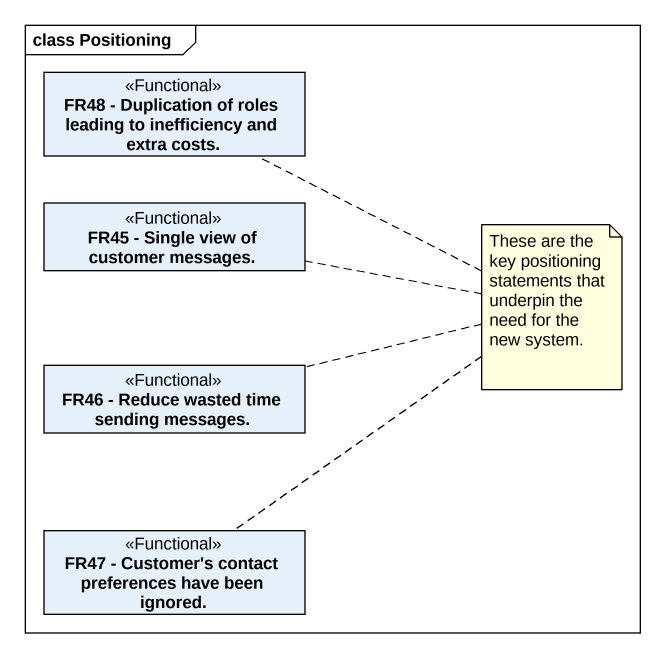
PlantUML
@startuml
mainframe class Positioning
hide circle
hide empty members
class "FR48 - Duplication of roles leading to inefficiency and extra costs." as FR48_Duplication_of_roles <<Functional>>
class "FR45 - Single view of customer messages." as FR45_Single_view_of <<Functional>>
class "FR46 - Reduce wasted time sending messages." as FR46_Reduce_wasted_time <<Functional>>
class "FR47 - Customer's contact preferences have been ignored." as FR47_Customer_s_contact <<Functional>>
note as N1
  These are the key positioning statements that underpin the need for the new system.
end note
N1 .. FR48_Duplication_of_roles
N1 .. FR45_Single_view_of
N1 .. FR46_Reduce_wasted_time
N1 .. FR47_Customer_s_contact
@enduml
